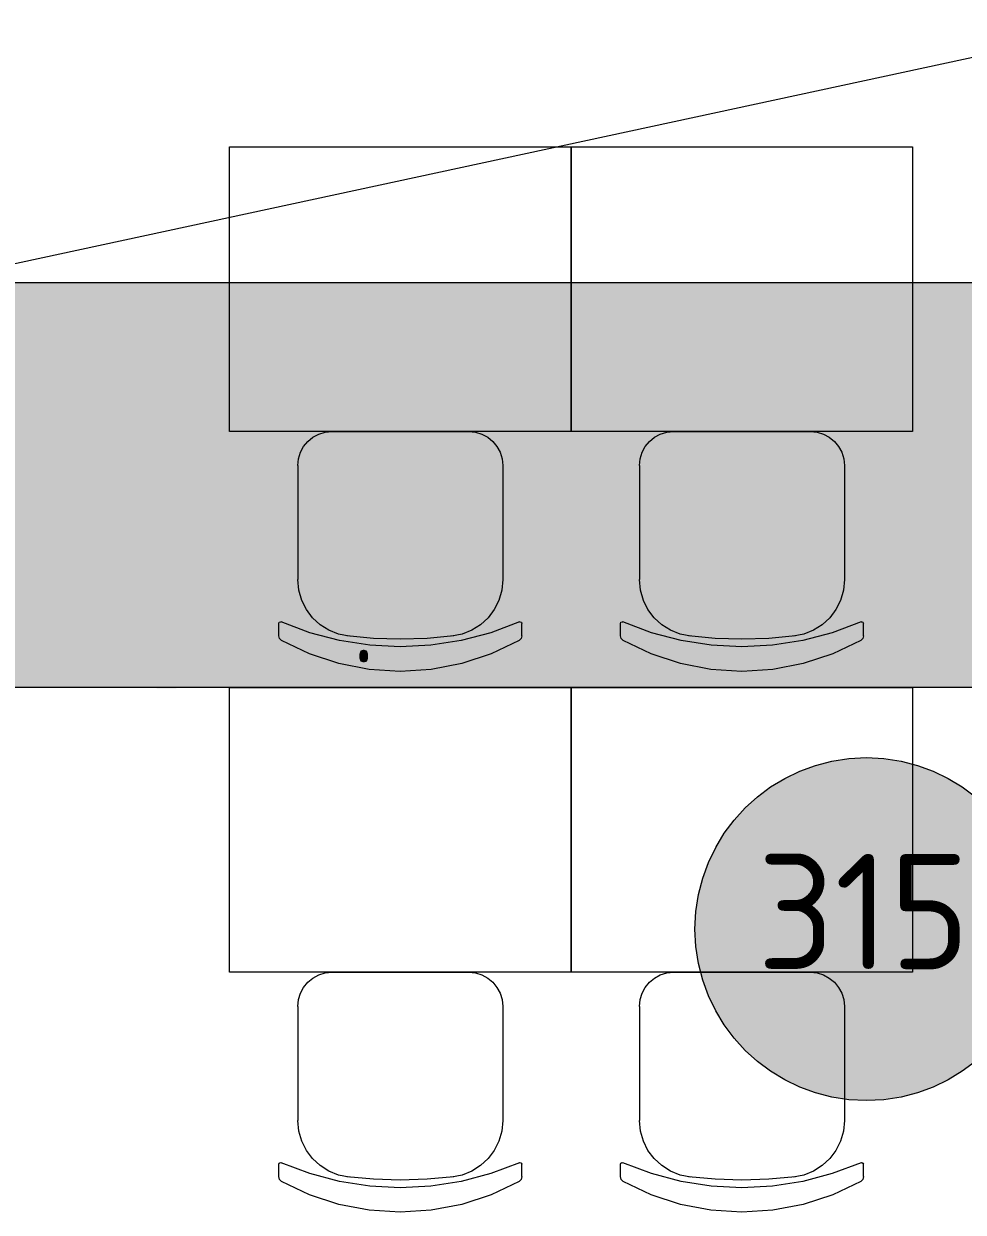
# Model space of a CAD drawing. Header units: millimetres. Extents: x 0 to 1189, y 0 to 841.
# Drawn here: x 257.91 to 274.41, y 611.49 to 632.36 of the extents above; entities that cross this region are included whole.
import ezdxf

# ---------------------------------------------------------------- set-up
doc = ezdxf.new("R2010")
doc.units = ezdxf.units.MM

msp = doc.modelspace()

# ---------------------------------------------------------------- hatches: boundary and pattern name
at = {"true_color": 0xffffff}
h = msp.add_hatch(color=7, dxfattribs=at)
h.dxf.hatch_style = 2
h.paths.add_polyline_path([(252.603386, 627.81973), (284.146434, 627.81973), (284.146434, 620.701719), (252.603386, 620.701719)])
at = {"true_color": 0x0077b0}
h = msp.add_hatch(color=144, dxfattribs=at)
h.paths.add_polyline_path([(264.984993, 624.845726), (264.984993, 623.634706), (264.955503, 623.478023), (264.866482, 623.346971), (264.735775, 623.259535), (264.581504, 623.231216), (264.378656, 623.231216), (264.222318, 623.259535), (264.093678, 623.346971), (264.004657, 623.478023), (263.975167, 623.634706), (263.975167, 624.238838), (264.004657, 624.395521), (264.093678, 624.526572), (264.223351, 624.612975), (264.378656, 624.642327), (264.782146, 624.642327), (264.782146, 624.845726), (264.767608, 624.923861), (264.725371, 624.989593), (264.660052, 625.031348), (264.581504, 625.045817), (264.276682, 625.045817), (264.203163, 625.071311), (264.178014, 625.147241), (264.203163, 625.223653), (264.276682, 625.249215), (264.581504, 625.249215), (264.737842, 625.219519), (264.866482, 625.130704), (264.955503, 625.001858)])
h.paths.add_polyline_path([(264.782146, 623.634706), (264.782146, 624.438929), (264.378656, 624.438929), (264.300108, 624.424666), (264.234789, 624.382705), (264.192552, 624.316973), (264.178014, 624.238838), (264.178014, 623.634706), (264.192897, 623.557605), (264.237545, 623.490839), (264.30252, 623.446466), (264.378656, 623.431859), (264.581504, 623.431859), (264.658674, 623.446466), (264.722615, 623.490839), (264.767263, 623.556571)])
h = msp.add_hatch(color=144, dxfattribs=at)
h.paths.add_polyline_path([(267.697869, 624.54366), (267.820377, 624.617385), (267.932135, 624.642327), (267.99332, 624.660655), (268.047891, 624.712883), (268.088474, 624.779304), (268.101359, 624.845726), (268.086545, 624.923861), (268.042378, 624.989593), (267.976646, 625.032381), (267.898511, 625.045817), (267.819963, 625.031348), (267.754644, 624.989593), (267.712407, 624.923861), (267.697869, 624.845726)])
h.paths.add_polyline_path([(268.200577, 624.60264), (268.325565, 624.526641), (268.423268, 624.416329), (268.484109, 624.283624), (268.504848, 624.14017), (268.504848, 623.733373), (268.495383, 623.63294), (268.467159, 623.53969), (268.420435, 623.454398), (268.355469, 623.377839), (268.27891, 623.313304), (268.193618, 623.267528), (268.100368, 623.240251), (267.999935, 623.231216), (267.898296, 623.240251), (267.804874, 623.267528), (267.719409, 623.313304), (267.641645, 623.377839), (267.57711, 623.455561), (267.531333, 623.540724), (267.504056, 623.633328), (267.495022, 623.733373), (267.495022, 624.845726), (267.524512, 625.002202), (267.613533, 625.13346), (267.743206, 625.219863), (267.898511, 625.249215), (268.054988, 625.219519), (268.186246, 625.130704), (268.272649, 625.001858), (268.302001, 624.845726), (268.276507, 624.708266)])
h.paths.add_polyline_path([(268.302001, 623.736129), (268.302001, 624.14017), (268.280503, 624.25565), (268.214358, 624.354593), (268.116861, 624.420256), (267.999935, 624.441685), (267.883008, 624.420256), (267.785512, 624.354593), (267.719366, 624.25565), (267.697869, 624.14017), (267.697869, 623.736129), (267.719366, 623.618583), (267.785512, 623.521707), (267.883008, 623.454665), (267.999935, 623.431859), (268.116861, 623.454665), (268.214358, 623.521707), (268.280503, 623.619616)])
h = msp.add_hatch(color=144, dxfattribs=at)
h.dxf.hatch_style = 2
h.paths.add_polyline_path([(257.425163, 623.329884), (257.425163, 624.54366), (257.45045, 624.617385), (257.526587, 624.642327), (258.0315, 624.642327), (258.185771, 624.612975), (258.316478, 624.526572), (258.405499, 624.395521), (258.434989, 624.238838), (258.434989, 623.329884), (258.409702, 623.255125), (258.333566, 623.231216), (258.257429, 623.255125), (258.232142, 623.329884), (258.232142, 624.238838), (258.217604, 624.316973), (258.175367, 624.382705), (258.110048, 624.4257), (258.0315, 624.438929), (257.62801, 624.438929), (257.62801, 623.329884), (257.602723, 623.255125), (257.526587, 623.231216), (257.45045, 623.255125)])
h = msp.add_hatch(color=144, dxfattribs=at)
h.paths.add_polyline_path([(258.839564, 623.733373), (258.839564, 624.137414), (258.848599, 624.239053), (258.875876, 624.332475), (258.921652, 624.41794), (258.986188, 624.495704), (259.063952, 624.560239), (259.149416, 624.606016), (259.242839, 624.633293), (259.344477, 624.642327), (259.539539, 624.606361), (259.702767, 624.49846), (259.767303, 624.420653), (259.813079, 624.334887), (259.840356, 624.240646), (259.849391, 624.137414), (259.849391, 623.733373), (259.839925, 623.633328), (259.811701, 623.540724), (259.764977, 623.455561), (259.700011, 623.377839), (259.623453, 623.313304), (259.538161, 623.267528), (259.444911, 623.240251), (259.344477, 623.231216), (259.242839, 623.240251), (259.149416, 623.267528), (259.063952, 623.313304), (258.986188, 623.377839), (258.921652, 623.455561), (258.875876, 623.540724), (258.848599, 623.633328)])
h.paths.add_polyline_path([(259.646543, 623.736129), (259.646543, 624.14017), (259.625046, 624.25565), (259.5589, 624.354593), (259.461404, 624.420256), (259.344477, 624.441685), (259.227551, 624.420256), (259.130055, 624.354593), (259.063909, 624.25565), (259.042411, 624.14017), (259.042411, 623.736129), (259.063909, 623.618583), (259.130055, 623.521707), (259.227551, 623.454665), (259.344477, 623.431859), (259.461404, 623.454665), (259.5589, 623.521707), (259.625046, 623.619616)])
h = msp.add_hatch(color=144, dxfattribs=at)
h.dxf.hatch_style = 2
h.paths.add_polyline_path([(260.758879, 624.642327), (261.162368, 624.642327), (261.238505, 624.617385), (261.263792, 624.54366), (261.263792, 623.329884), (261.238505, 623.255125), (261.162368, 623.231216), (261.086232, 623.255125), (261.060945, 623.329884), (261.060945, 624.438929), (260.829434, 624.438929), (260.448545, 623.299016), (260.414576, 623.248166), (260.355389, 623.231216), (260.279253, 623.256503), (260.253966, 623.33264), (260.259478, 623.364059), (260.657455, 624.560747), (260.697625, 624.622621)])
h = msp.add_hatch(color=144, dxfattribs=at)
h.paths.add_polyline_path([(262.475346, 624.438929), (262.071856, 624.438929), (261.993308, 624.424666), (261.927989, 624.382705), (261.885752, 624.316973), (261.871214, 624.238838), (261.871214, 623.634706), (261.886097, 623.557605), (261.930745, 623.490839), (261.99572, 623.446466), (262.071856, 623.431859), (262.274704, 623.431859), (262.351874, 623.446466), (262.415815, 623.490839), (262.460463, 623.556571), (262.475346, 623.634706)])
h.paths.add_polyline_path([(262.878836, 623.329884), (262.853893, 623.255125), (262.780168, 623.231216), (262.650564, 623.256848), (262.548658, 623.335396), (262.423463, 623.256848), (262.274704, 623.231216), (262.071856, 623.231216), (261.915518, 623.259535), (261.786878, 623.346971), (261.697857, 623.476989), (261.668367, 623.634706), (261.668367, 624.238838), (261.697857, 624.395521), (261.786878, 624.526572), (261.915518, 624.612975), (262.071856, 624.642327), (262.57677, 624.642327), (262.652906, 624.617385), (262.678193, 624.54366), (262.678193, 623.533282), (262.703756, 623.457146), (262.780168, 623.431859), (262.853893, 623.406296)])
h = msp.add_hatch(color=144, dxfattribs=at)
h.paths.add_polyline_path([(265.389568, 623.733373), (265.389568, 624.137414), (265.398603, 624.239053), (265.425879, 624.332475), (265.471656, 624.41794), (265.536191, 624.495704), (265.613956, 624.560239), (265.69942, 624.606016), (265.792842, 624.633293), (265.894481, 624.642327), (266.089543, 624.606361), (266.252771, 624.49846), (266.317306, 624.420653), (266.363083, 624.334887), (266.39036, 624.240646), (266.399394, 624.137414), (266.399394, 623.733373), (266.389929, 623.633328), (266.361705, 623.540724), (266.314981, 623.455561), (266.250015, 623.377839), (266.173457, 623.313304), (266.088165, 623.267528), (265.994914, 623.240251), (265.894481, 623.231216), (265.792842, 623.240251), (265.69942, 623.267528), (265.613956, 623.313304), (265.536191, 623.377839), (265.471656, 623.455561), (265.425879, 623.540724), (265.398603, 623.633328)])
h.paths.add_polyline_path([(266.196547, 623.736129), (266.196547, 624.14017), (266.17505, 624.25565), (266.108904, 624.354593), (266.011408, 624.420256), (265.894481, 624.441685), (265.777555, 624.420256), (265.680059, 624.354593), (265.613913, 624.25565), (265.592415, 624.14017), (265.592415, 623.736129), (265.613913, 623.618583), (265.680059, 623.521707), (265.777555, 623.454665), (265.894481, 623.431859), (266.011408, 623.454665), (266.108904, 623.521707), (266.17505, 623.619616)])
h = msp.add_hatch(color=144, dxfattribs=at)
h.paths.add_polyline_path([(269.414336, 624.441685), (269.29741, 624.420256), (269.199913, 624.354593), (269.133768, 624.256683), (269.11227, 624.14017), (269.11227, 624.038195), (269.716402, 624.038195), (269.716402, 624.14017), (269.694905, 624.256683), (269.628759, 624.354593), (269.531263, 624.420256)])
h.paths.add_polyline_path([(269.11227, 623.835348), (269.11227, 623.634706), (269.127153, 623.557605), (269.171801, 623.490839), (269.236776, 623.446466), (269.312913, 623.431859), (269.817826, 623.431859), (269.893962, 623.406296), (269.919249, 623.329884), (269.893962, 623.255125), (269.817826, 623.231216), (269.312913, 623.231216), (269.156574, 623.259535), (269.027934, 623.346971), (268.938913, 623.476989), (268.909423, 623.634706), (268.909423, 624.137414), (268.918458, 624.239053), (268.945734, 624.332475), (268.991511, 624.41794), (269.056046, 624.495704), (269.133811, 624.560239), (269.219275, 624.606016), (269.312697, 624.633293), (269.414336, 624.642327), (269.609398, 624.606361), (269.772626, 624.49846), (269.837161, 624.420696), (269.882938, 624.335232), (269.910215, 624.241809), (269.919249, 624.14017), (269.919249, 623.835348)])
h = msp.add_hatch(color=144, dxfattribs=at)
h.paths.add_polyline_path([(270.323824, 624.54366), (270.349111, 624.617385), (270.425248, 624.642327), (270.930161, 624.642327), (271.0865, 624.612975), (271.215139, 624.526572), (271.304161, 624.395521), (271.333651, 624.238838), (271.333651, 623.634706), (271.304161, 623.478023), (271.215139, 623.346971), (271.0865, 623.259535), (270.930161, 623.231216), (270.526672, 623.231216), (270.526672, 622.722996), (270.501385, 622.649477), (270.425248, 622.624328), (270.349111, 622.649477), (270.323824, 622.722996)])
h.paths.add_polyline_path([(270.526672, 624.438929), (270.526672, 623.431859), (270.930161, 623.431859), (271.007331, 623.446466), (271.071272, 623.490839), (271.115921, 623.556571), (271.130804, 623.634706), (271.130804, 624.238838), (271.116265, 624.316973), (271.074028, 624.382705), (271.008709, 624.4257), (270.930161, 624.438929)])
h = msp.add_hatch(color=144, dxfattribs=at)
h.dxf.hatch_style = 2
h.paths.add_polyline_path([(272.364406, 623.936772), (272.731516, 623.386659), (272.748052, 623.329884), (272.722765, 623.255125), (272.646628, 623.231216), (272.598053, 623.241896), (272.562292, 623.27366), (272.243139, 623.753217), (271.923985, 623.27366), (271.888225, 623.241896), (271.839649, 623.231216), (271.769094, 623.259328), (271.738226, 623.329884), (271.754762, 623.386659), (272.121871, 623.936772), (271.754762, 624.484129), (271.738226, 624.54366), (271.763513, 624.617385), (271.839649, 624.642327), (271.888225, 624.631648), (271.923985, 624.599884), (272.243139, 624.120326), (272.562292, 624.599884), (272.598053, 624.631648), (272.646628, 624.642327), (272.722765, 624.618418), (272.748052, 624.54366), (272.731516, 624.484129)])
h = msp.add_hatch(color=144, dxfattribs=at)
h.paths.add_polyline_path([(273.959606, 624.438929), (273.556117, 624.438929), (273.477568, 624.424666), (273.412249, 624.382705), (273.370012, 624.316973), (273.355474, 624.238838), (273.355474, 623.634706), (273.370357, 623.557605), (273.415005, 623.490839), (273.47998, 623.446466), (273.556117, 623.431859), (273.758964, 623.431859), (273.836134, 623.446466), (273.900075, 623.490839), (273.944723, 623.556571), (273.959606, 623.634706)])
h.paths.add_polyline_path([(274.363096, 623.329884), (274.338153, 623.255125), (274.264428, 623.231216), (274.134824, 623.256848), (274.032918, 623.335396), (273.907723, 623.256848), (273.758964, 623.231216), (273.556117, 623.231216), (273.399778, 623.259535), (273.271138, 623.346971), (273.182117, 623.476989), (273.152627, 623.634706), (273.152627, 624.238838), (273.182117, 624.395521), (273.271138, 624.526572), (273.399778, 624.612975), (273.556117, 624.642327), (274.06103, 624.642327), (274.137166, 624.617385), (274.162453, 624.54366), (274.162453, 623.533282), (274.188016, 623.457146), (274.264428, 623.431859), (274.338153, 623.406296)])
h = msp.add_hatch(color=144, dxfattribs=at)
h.paths.add_polyline_path([(270.901022, 622.127238), (270.992868, 622.182359), (271.076859, 622.201101), (271.122403, 622.21495), (271.1634, 622.254017), (271.193855, 622.303627), (271.203639, 622.353236), (271.192546, 622.412216), (271.159542, 622.461274), (271.110277, 622.493658), (271.051503, 622.503718), (270.99273, 622.492831), (270.943465, 622.461274), (270.911908, 622.412216), (270.901022, 622.353236)])
h.paths.add_polyline_path([(271.278053, 622.171335), (271.371691, 622.114215), (271.445071, 622.031878), (271.490753, 621.932108), (271.506256, 621.824069), (271.506256, 621.519799), (271.478006, 621.374209), (271.394359, 621.25301), (271.272747, 621.169984), (271.127571, 621.142767), (270.981292, 621.169984), (270.858578, 621.25301), (270.776033, 621.375036), (270.748886, 621.519799), (270.748886, 622.353236), (270.770935, 622.470989), (270.837632, 622.569312), (270.934852, 622.634356), (271.051503, 622.656404), (271.168774, 622.63408), (271.267029, 622.567108), (271.332072, 622.470714), (271.354121, 622.353236), (271.335104, 622.250503)])
h.paths.add_polyline_path([(271.354121, 621.521452), (271.354121, 621.824069), (271.33786, 621.911161), (271.288526, 621.985024), (271.215076, 622.034565), (271.127571, 622.050619), (271.040066, 622.034565), (270.966616, 621.985024), (270.917282, 621.911161), (270.901022, 621.824069), (270.901022, 621.521452), (270.917282, 621.433189), (270.966616, 621.361049), (271.040066, 621.310406), (271.127571, 621.293249), (271.215076, 621.310406), (271.288526, 621.361049), (271.33786, 621.434016)])
h = msp.add_hatch(color=144, dxfattribs=at)
h.dxf.hatch_style = 2
h.paths.add_polyline_path([(258.587325, 621.445384), (258.577541, 621.508568), (258.547086, 621.555628), (258.457789, 621.595866), (258.360775, 621.595866), (258.307858, 621.619017), (258.284707, 621.671934), (258.307858, 621.727055), (258.381721, 621.750207), (258.404872, 621.750207), (258.430228, 621.748002), (258.497545, 621.759164), (258.547086, 621.79265), (258.577541, 621.839986), (258.587325, 621.898483), (258.577265, 621.957257), (258.544881, 622.006522), (258.495616, 622.038699), (258.436843, 622.048965), (258.360775, 622.048965), (258.290564, 622.039181), (258.205884, 622.01038), (258.136637, 621.981855), (258.114933, 621.972346), (258.074694, 621.999907), (258.058158, 622.052824), (258.089439, 622.109943), (258.182733, 622.160862), (258.278162, 622.191317), (258.360775, 622.201101), (258.436843, 622.201101), (258.55439, 622.179121), (258.652919, 622.11456), (258.71748, 622.015823), (258.73946, 621.898483), (258.713897, 621.762264), (258.635832, 621.671934), (258.713897, 621.581604), (258.73946, 621.445384), (258.71748, 621.328045), (258.652919, 621.229308), (258.55439, 621.16392), (258.436843, 621.142767), (258.360775, 621.142767), (258.276233, 621.152276), (258.180528, 621.180801), (258.088544, 621.231995), (258.058158, 621.291044), (258.074694, 621.343961), (258.117138, 621.371522), (258.141323, 621.362013), (258.208089, 621.333488), (258.29084, 621.303033), (258.360775, 621.293249), (258.436843, 621.293249), (258.495616, 621.304342), (258.544881, 621.337346), (258.576438, 621.386611)])
h = msp.add_hatch(color=144, dxfattribs=at)
h.dxf.hatch_style = 2
h.paths.add_polyline_path([(259.194884, 621.703904), (259.671134, 622.180154), (259.724051, 622.201101), (259.781102, 622.182359), (259.800119, 622.127238), (259.776967, 622.074321), (259.444585, 621.739733), (259.785236, 621.261279), (259.800119, 621.21663), (259.781102, 621.160682), (259.724051, 621.142767), (259.660661, 621.174738), (259.334893, 621.631695), (259.194884, 621.490033), (259.194884, 621.21663), (259.175867, 621.160682), (259.118816, 621.142767), (259.061766, 621.160682), (259.042749, 621.21663), (259.042749, 622.127238), (259.061766, 622.182359), (259.118816, 622.201101), (259.175867, 622.182359), (259.194884, 622.127238)])
h = msp.add_hatch(color=144, dxfattribs=at)
h.dxf.hatch_style = 2
h.paths.add_polyline_path([(260.708809, 620.988427), (260.708809, 621.142767), (260.406192, 621.142767), (260.288921, 621.16392), (260.192321, 621.229308), (260.125624, 621.328045), (260.103575, 621.445384), (260.103575, 622.127238), (260.122592, 622.182359), (260.179643, 622.201101), (260.236693, 622.182359), (260.25571, 622.127238), (260.25571, 621.445384), (260.266872, 621.387438), (260.300359, 621.337346), (260.349348, 621.304342), (260.406192, 621.293249), (260.708809, 621.293249), (260.708809, 622.127238), (260.727826, 622.182359), (260.784877, 622.201101), (260.841928, 622.182359), (260.860945, 622.127238), (260.860945, 620.990632), (260.839172, 620.872878), (260.774404, 620.774555), (260.677803, 620.709512), (260.560532, 620.687463), (260.25571, 620.687463), (260.19866, 620.706549), (260.179643, 620.764082), (260.202794, 620.816999), (260.25571, 620.84015), (260.558328, 620.84015), (260.617101, 620.85021), (260.666366, 620.882594), (260.697923, 620.929929)])
h = msp.add_hatch(color=144, dxfattribs=at)
h.dxf.hatch_style = 2
h.paths.add_polyline_path([(261.833576, 621.898483), (261.833576, 621.445384), (261.844738, 621.387438), (261.878224, 621.337346), (261.927214, 621.304342), (261.984058, 621.293249), (262.210607, 621.293249), (262.267658, 621.274163), (262.286675, 621.21663), (262.267658, 621.160682), (262.210607, 621.142767), (261.984058, 621.142767), (261.866787, 621.16392), (261.770186, 621.229308), (261.703489, 621.327218), (261.681441, 621.445384), (261.681441, 621.898483), (261.703489, 622.015823), (261.770186, 622.11456), (261.866787, 622.179121), (261.984058, 622.201101), (262.210607, 622.201101), (262.267658, 622.182084), (262.286675, 622.125033), (262.267658, 622.067982), (262.210607, 622.048965), (261.984058, 622.048965), (261.925284, 622.038079), (261.87602, 622.006522), (261.844462, 621.957257)])
h = msp.add_hatch(color=144, dxfattribs=at)
h.dxf.hatch_style = 2
h.paths.add_polyline_path([(263.044548, 621.519799), (262.741931, 621.908957), (262.741931, 621.21663), (262.722914, 621.160682), (262.665864, 621.142767), (262.608813, 621.160682), (262.589796, 621.21663), (262.589796, 622.127238), (262.608813, 622.182359), (262.665864, 622.201101), (262.703897, 622.189732), (262.741931, 622.154799), (263.044548, 621.765089), (263.347166, 622.154799), (263.385475, 622.189732), (263.423785, 622.201101), (263.478906, 622.182359), (263.497647, 622.127238), (263.497647, 621.21663), (263.478906, 621.160682), (263.423785, 621.142767), (263.366251, 621.160682), (263.347166, 621.21663), (263.347166, 621.908957)])
h = msp.add_hatch(color=144, dxfattribs=at)
h.dxf.hatch_style = 2
h.paths.add_polyline_path([(264.927987, 621.898483), (264.927987, 621.445384), (264.939149, 621.387438), (264.972635, 621.337346), (265.021625, 621.304342), (265.078469, 621.293249), (265.305018, 621.293249), (265.362069, 621.274163), (265.381086, 621.21663), (265.362069, 621.160682), (265.305018, 621.142767), (265.078469, 621.142767), (264.961198, 621.16392), (264.864597, 621.229308), (264.7979, 621.327218), (264.775852, 621.445384), (264.775852, 621.898483), (264.7979, 622.015823), (264.864597, 622.11456), (264.961198, 622.179121), (265.078469, 622.201101), (265.305018, 622.201101), (265.362069, 622.182084), (265.381086, 622.125033), (265.362069, 622.067982), (265.305018, 622.048965), (265.078469, 622.048965), (265.019695, 622.038079), (264.970431, 622.006522), (264.938874, 621.957257)])
h = msp.add_hatch(color=144, dxfattribs=at)
h.dxf.hatch_style = 2
h.paths.add_polyline_path([(266.153842, 621.671934), (266.428899, 621.259074), (266.441577, 621.21663), (266.42256, 621.160682), (266.365509, 621.142767), (266.302119, 621.174738), (266.062892, 621.53413), (265.823664, 621.174738), (265.760275, 621.142767), (265.707358, 621.163713), (265.684207, 621.21663), (265.696885, 621.259074), (265.971941, 621.671934), (265.696885, 622.082589), (265.684207, 622.127238), (265.703224, 622.182359), (265.760275, 622.201101), (265.823664, 622.16913), (266.062892, 621.809738), (266.302119, 622.16913), (266.365509, 622.201101), (266.42256, 622.183186), (266.441577, 622.127238), (266.428899, 622.082589)])
h = msp.add_hatch(color=144, dxfattribs=at)
h.paths.add_polyline_path([(267.123718, 622.050619), (267.036213, 622.034565), (266.962763, 621.985024), (266.913429, 621.911988), (266.897169, 621.824069), (266.897169, 621.748002), (267.350267, 621.748002), (267.350267, 621.824069), (267.334007, 621.911988), (267.284673, 621.985024), (267.211223, 622.034565)])
h.paths.add_polyline_path([(266.897169, 621.595866), (266.897169, 621.445384), (266.908331, 621.387438), (266.941817, 621.337346), (266.990806, 621.304342), (267.04765, 621.293249), (267.426335, 621.293249), (267.483386, 621.274163), (267.502403, 621.21663), (267.483386, 621.160682), (267.426335, 621.142767), (267.04765, 621.142767), (266.930379, 621.16392), (266.833779, 621.229308), (266.767082, 621.327218), (266.745033, 621.445384), (266.745033, 621.822416), (266.77218, 621.968626), (266.854725, 622.090858), (266.977439, 622.173884), (267.123718, 622.201101), (267.269997, 622.17416), (267.392711, 622.093062), (267.475256, 621.970555), (267.502403, 621.824069), (267.502403, 621.595866)])
h = msp.add_hatch(color=144, dxfattribs=at)
h.dxf.hatch_style = 2
h.paths.add_polyline_path([(268.260612, 621.519799), (267.957995, 621.908957), (267.957995, 621.21663), (267.938978, 621.160682), (267.881927, 621.142767), (267.824876, 621.160682), (267.805859, 621.21663), (267.805859, 622.127238), (267.824876, 622.182359), (267.881927, 622.201101), (267.919961, 622.189732), (267.957995, 622.154799), (268.260612, 621.765089), (268.563229, 622.154799), (268.601539, 622.189732), (268.639848, 622.201101), (268.69497, 622.182359), (268.713711, 622.127238), (268.713711, 621.21663), (268.69497, 621.160682), (268.639848, 621.142767), (268.582315, 621.160682), (268.563229, 621.21663), (268.563229, 621.908957)])
h = msp.add_hatch(color=144, dxfattribs=at)
h.paths.add_polyline_path([(269.622273, 621.445384), (269.600225, 621.328045), (269.535181, 621.229308), (269.436927, 621.16392), (269.319656, 621.142767), (269.093107, 621.142767), (269.036056, 621.160682), (269.017039, 621.21663), (269.017039, 622.127238), (269.036056, 622.182359), (269.093107, 622.201101), (269.150157, 622.182359), (269.169174, 622.127238), (269.169174, 621.748002), (269.319656, 621.748002), (269.436927, 621.726022), (269.535181, 621.661461), (269.600225, 621.562931)])
h.paths.add_polyline_path([(269.471791, 621.445384), (269.460698, 621.504158), (269.427694, 621.553423), (269.378429, 621.58498), (269.319656, 621.595866), (269.169174, 621.595866), (269.169174, 621.293249), (269.319656, 621.293249), (269.378429, 621.304342), (269.427694, 621.337346), (269.460698, 621.386611)])
h.paths.add_polyline_path([(269.774409, 622.127238), (269.793494, 622.182359), (269.851028, 622.201101), (269.906149, 622.182359), (269.92489, 622.127238), (269.92489, 621.21663), (269.906149, 621.160682), (269.851028, 621.142767), (269.793494, 621.160682), (269.774409, 621.21663)])
h = msp.add_hatch(color=144, dxfattribs=at)
h.dxf.hatch_style = 2
h.paths.add_polyline_path([(272.32823, 621.21663), (272.32823, 622.127238), (272.347247, 622.182359), (272.404298, 622.201101), (272.782982, 622.201101), (272.898807, 622.179121), (272.996854, 622.11456), (273.063551, 622.015823), (273.0856, 621.898483), (273.0856, 621.21663), (273.066583, 621.160682), (273.009532, 621.142767), (272.952481, 621.160682), (272.933464, 621.21663), (272.933464, 621.898483), (272.922578, 621.957257), (272.891021, 622.006522), (272.841756, 622.038699), (272.782982, 622.048965), (272.480365, 622.048965), (272.480365, 621.21663), (272.461348, 621.160682), (272.404298, 621.142767), (272.347247, 621.160682)])
h = msp.add_hatch(color=144, dxfattribs=at)
h.paths.add_polyline_path([(273.389056, 622.127238), (273.408073, 622.182359), (273.465124, 622.201101), (273.843809, 622.201101), (273.96108, 622.179121), (274.05768, 622.11456), (274.124377, 622.015823), (274.146426, 621.898483), (274.146426, 621.445384), (274.124377, 621.328045), (274.05768, 621.229308), (273.96108, 621.16392), (273.843809, 621.142767), (273.541191, 621.142767), (273.541191, 620.761878), (273.522175, 620.706274), (273.465124, 620.687463), (273.408073, 620.706274), (273.389056, 620.761878)])
h.paths.add_polyline_path([(273.541191, 622.048965), (273.541191, 621.293249), (273.843809, 621.293249), (273.90148, 621.304342), (273.949642, 621.337346), (273.983128, 621.386611), (273.99429, 621.445384), (273.99429, 621.898483), (273.983404, 621.957257), (273.951847, 622.006522), (273.902582, 622.038699), (273.843809, 622.048965)])
h = msp.add_hatch(color=144, dxfattribs=at)
h.dxf.hatch_style = 2
h.paths.add_polyline_path([(263.800975, 621.293249), (263.819992, 621.3503), (263.877043, 621.369317), (263.934094, 621.3503), (263.953111, 621.293249), (263.953111, 621.21663), (263.934094, 621.160682), (263.877043, 621.142767), (263.819992, 621.160682), (263.800975, 621.21663)])
at = {"true_color": 0xffffff}
h = msp.add_hatch(color=7, dxfattribs=at)
edge = h.paths.add_edge_path()
edge.add_arc((272.706917, 616.459713), 3.011755, 0, 360)

# ---------------------------------------------------------------- linework, layer by layer
at = {"color": 144, "lineweight": 0, "true_color": 0x0077b0}
for points in [[(243.720372, 625.127726), (282.236431, 633.432738)], [(252.603386, 627.81973), (284.146434, 627.81973)], [(284.146434, 620.701719), (252.603386, 620.701719)]]:
    msp.add_lwpolyline(points, dxfattribs=at)
at = {"color": 253, "lineweight": 0, "true_color": 0x999999}
for points in [[(261.5184, 625.201726), (261.5184, 630.201734)], [(261.5184, 630.201734), (267.518409, 630.201734)], [(267.518409, 630.201734), (267.518409, 625.201726)], [(267.518409, 625.201726), (267.518409, 630.201734)], [(267.518409, 630.201734), (273.518418, 630.201734)], [(273.518418, 630.201734), (273.518418, 625.201726)], [(267.518409, 625.201726), (261.5184, 625.201726)], [(262.719401, 624.601725), (262.731606, 624.72254), (262.766605, 624.835116), (262.82197, 624.937028), (262.895277, 625.025851), (262.984099, 625.099157), (263.086011, 625.154523), (263.198588, 625.189521), (263.319402, 625.201726)], [(262.719401, 624.601725), (262.731606, 624.72254), (262.766605, 624.835116), (262.82197, 624.937028), (262.895277, 625.025851), (262.984099, 625.099157), (263.086011, 625.154523), (263.198588, 625.189521), (263.319402, 625.201726)], [(263.318402, 625.201726), (265.719406, 625.201726)], [(263.318402, 625.201726), (265.719406, 625.201726)], [(265.719406, 625.201726), (265.840221, 625.189521), (265.952797, 625.154523), (266.054709, 625.099157), (266.143532, 625.025851), (266.216838, 624.937028), (266.272204, 624.835116), (266.307202, 624.72254), (266.319407, 624.601725)], [(265.719406, 625.201726), (265.840221, 625.189521), (265.952797, 625.154523), (266.054709, 625.099157), (266.143532, 625.025851), (266.216838, 624.937028), (266.272204, 624.835116), (266.307202, 624.72254), (266.319407, 624.601725)], [(273.518418, 625.201726), (267.518409, 625.201726)], [(268.719411, 624.601725), (268.731616, 624.72254), (268.766614, 624.835116), (268.821979, 624.937028), (268.895286, 625.025851), (268.984108, 625.099157), (269.08602, 625.154523), (269.198597, 625.189521), (269.319411, 625.201726)], [(268.719411, 624.601725), (268.731616, 624.72254), (268.766614, 624.835116), (268.821979, 624.937028), (268.895286, 625.025851), (268.984108, 625.099157), (269.08602, 625.154523), (269.198597, 625.189521), (269.319411, 625.201726)], [(269.318411, 625.201726), (271.719415, 625.201726)], [(269.318411, 625.201726), (271.719415, 625.201726)], [(271.719415, 625.201726), (271.84023, 625.189521), (271.952806, 625.154523), (272.054718, 625.099157), (272.143541, 625.025851), (272.216848, 624.937028), (272.272213, 624.835116), (272.307211, 624.72254), (272.319416, 624.601725)], [(271.719415, 625.201726), (271.84023, 625.189521), (271.952806, 625.154523), (272.054718, 625.099157), (272.143541, 625.025851), (272.216848, 624.937028), (272.272213, 624.835116), (272.307211, 624.72254), (272.319416, 624.601725)], [(262.719401, 624.601725), (262.719401, 622.598722)], [(262.719401, 624.601725), (262.719401, 622.598722)], [(266.319407, 624.601725), (266.319407, 622.598722)], [(266.319407, 624.601725), (266.319407, 622.598722)], [(268.719411, 624.601725), (268.719411, 622.598722)], [(268.719411, 624.601725), (268.719411, 622.598722)], [(272.319416, 624.601725), (272.319416, 622.598722)], [(272.319416, 624.601725), (272.319416, 622.598722)], [(263.619403, 621.60372), (263.434018, 621.640035), (263.263199, 621.708424), (263.110076, 621.80543), (262.977777, 621.927596), (262.869431, 622.071465), (262.788167, 622.233581), (262.737114, 622.410485), (262.719401, 622.598722)], [(263.619403, 621.60372), (263.434018, 621.640035), (263.263199, 621.708424), (263.110076, 621.80543), (262.977777, 621.927596), (262.869431, 622.071465), (262.788167, 622.233581), (262.737114, 622.410485), (262.719401, 622.598722)], [(266.319407, 622.598722), (266.301694, 622.410485), (266.250641, 622.233581), (266.169377, 622.071465), (266.061031, 621.927596), (265.928732, 621.80543), (265.775609, 621.708424), (265.604791, 621.640035), (265.419406, 621.60372)], [(266.319407, 622.598722), (266.301694, 622.410485), (266.250641, 622.233581), (266.169377, 622.071465), (266.061031, 621.927596), (265.928732, 621.80543), (265.775609, 621.708424), (265.604791, 621.640035), (265.419406, 621.60372)], [(269.619412, 621.60372), (269.434027, 621.640035), (269.263208, 621.708424), (269.110085, 621.80543), (268.977786, 621.927596), (268.86944, 622.071465), (268.788176, 622.233581), (268.737123, 622.410485), (268.719411, 622.598722)], [(269.619412, 621.60372), (269.434027, 621.640035), (269.263208, 621.708424), (269.110085, 621.80543), (268.977786, 621.927596), (268.86944, 622.071465), (268.788176, 622.233581), (268.737123, 622.410485), (268.719411, 622.598722)], [(272.319416, 622.598722), (272.301703, 622.410485), (272.25065, 622.233581), (272.169387, 622.071465), (272.061041, 621.927596), (271.928742, 621.80543), (271.775618, 621.708424), (271.6048, 621.640035), (271.419415, 621.60372)], [(272.319416, 622.598722), (272.301703, 622.410485), (272.25065, 622.233581), (272.169387, 622.071465), (272.061041, 621.927596), (271.928742, 621.80543), (271.775618, 621.708424), (271.6048, 621.640035), (271.419415, 621.60372)], [(262.384401, 621.828721), (262.393026, 621.849721), (262.414401, 621.858721), (262.427401, 621.855721)], [(262.384401, 621.828721), (262.393026, 621.849721), (262.414401, 621.858721), (262.427401, 621.855721)], [(262.384401, 621.61172), (262.384401, 621.828721)], [(262.384401, 621.61172), (262.384401, 621.828721)], [(266.611407, 621.855721), (266.107344, 621.664783), (265.587906, 621.52747), (265.057217, 621.444533), (264.519404, 621.41672), (263.981591, 621.444533), (263.450902, 621.52747), (262.931464, 621.664783), (262.427401, 621.855721)], [(266.611407, 621.855721), (266.107344, 621.664783), (265.587906, 621.52747), (265.057217, 621.444533), (264.519404, 621.41672), (263.981591, 621.444533), (263.450902, 621.52747), (262.931464, 621.664783), (262.427401, 621.855721)], [(266.611407, 621.855721), (266.624407, 621.858721), (266.645782, 621.849721), (266.654407, 621.828721)], [(266.611407, 621.855721), (266.624407, 621.858721), (266.645782, 621.849721), (266.654407, 621.828721)], [(266.654407, 621.61172), (266.654407, 621.828721)], [(266.654407, 621.61172), (266.654407, 621.828721)], [(268.38441, 621.828721), (268.393035, 621.849721), (268.41441, 621.858721), (268.42741, 621.855721)], [(268.38441, 621.828721), (268.393035, 621.849721), (268.41441, 621.858721), (268.42741, 621.855721)], [(268.38441, 621.61172), (268.38441, 621.828721)], [(268.38441, 621.61172), (268.38441, 621.828721)], [(272.611416, 621.855721), (272.107353, 621.664783), (271.587915, 621.52747), (271.057227, 621.444533), (270.519413, 621.41672), (269.9816, 621.444533), (269.450912, 621.52747), (268.931473, 621.664783), (268.42741, 621.855721)], [(272.611416, 621.855721), (272.107353, 621.664783), (271.587915, 621.52747), (271.057227, 621.444533), (270.519413, 621.41672), (269.9816, 621.444533), (269.450912, 621.52747), (268.931473, 621.664783), (268.42741, 621.855721)], [(272.611416, 621.855721), (272.624417, 621.858721), (272.645792, 621.849721), (272.654417, 621.828721)], [(272.611416, 621.855721), (272.624417, 621.858721), (272.645792, 621.849721), (272.654417, 621.828721)], [(272.654417, 621.61172), (272.654417, 621.828721)], [(272.654417, 621.61172), (272.654417, 621.828721)], [(262.431401, 621.52672), (262.397026, 621.56322), (262.384401, 621.61172)], [(262.431401, 621.52672), (262.397026, 621.56322), (262.384401, 621.61172)], [(266.607407, 621.52672), (266.114375, 621.293001), (265.597906, 621.12397), (265.064186, 621.021313), (264.519404, 620.986719), (263.974622, 621.021313), (263.440902, 621.12397), (262.924433, 621.293001), (262.431401, 621.52672)], [(266.607407, 621.52672), (266.114375, 621.293001), (265.597906, 621.12397), (265.064186, 621.021313), (264.519404, 620.986719), (263.974622, 621.021313), (263.440902, 621.12397), (262.924433, 621.293001), (262.431401, 621.52672)], [(265.460406, 621.60872), (264.99103, 621.566845), (264.519404, 621.55272), (264.047778, 621.566845), (263.578403, 621.60872)], [(265.460406, 621.60872), (264.99103, 621.566845), (264.519404, 621.55272), (264.047778, 621.566845), (263.578403, 621.60872)], [(266.654407, 621.61172), (266.641782, 621.56322), (266.607407, 621.52672)], [(266.654407, 621.61172), (266.641782, 621.56322), (266.607407, 621.52672)], [(268.43141, 621.52672), (268.397035, 621.56322), (268.38441, 621.61172)], [(268.43141, 621.52672), (268.397035, 621.56322), (268.38441, 621.61172)], [(272.607416, 621.52672), (272.114384, 621.293001), (271.597915, 621.12397), (271.064195, 621.021313), (270.519413, 620.986719), (269.974631, 621.021313), (269.440912, 621.12397), (268.924442, 621.293001), (268.43141, 621.52672)], [(272.607416, 621.52672), (272.114384, 621.293001), (271.597915, 621.12397), (271.064195, 621.021313), (270.519413, 620.986719), (269.974631, 621.021313), (269.440912, 621.12397), (268.924442, 621.293001), (268.43141, 621.52672)], [(271.460415, 621.60872), (270.991039, 621.566845), (270.519413, 621.55272), (270.047788, 621.566845), (269.578412, 621.60872)], [(271.460415, 621.60872), (270.991039, 621.566845), (270.519413, 621.55272), (270.047788, 621.566845), (269.578412, 621.60872)], [(272.654417, 621.61172), (272.641792, 621.56322), (272.607416, 621.52672)], [(272.654417, 621.61172), (272.641792, 621.56322), (272.607416, 621.52672)], [(261.5184, 615.701711), (261.5184, 620.701719)], [(261.5184, 620.701719), (267.518409, 620.701719)], [(267.518409, 620.701719), (267.518409, 615.701711)], [(267.518409, 615.701711), (267.518409, 620.701719)], [(267.518409, 620.701719), (273.518418, 620.701719)], [(273.518418, 620.701719), (273.518418, 615.701711)], [(267.518409, 615.701711), (261.5184, 615.701711)], [(262.719401, 615.10171), (262.731606, 615.222525), (262.766605, 615.335101), (262.82197, 615.437014), (262.895277, 615.525836), (262.984099, 615.599143), (263.086011, 615.654508), (263.198588, 615.689506), (263.319402, 615.701711)], [(262.719401, 615.10171), (262.731606, 615.222525), (262.766605, 615.335101), (262.82197, 615.437014), (262.895277, 615.525836), (262.984099, 615.599143), (263.086011, 615.654508), (263.198588, 615.689506), (263.319402, 615.701711)], [(263.318402, 615.701711), (265.719406, 615.701711)], [(263.318402, 615.701711), (265.719406, 615.701711)], [(265.719406, 615.701711), (265.840221, 615.689506), (265.952797, 615.654508), (266.054709, 615.599143), (266.143532, 615.525836), (266.216838, 615.437014), (266.272204, 615.335101), (266.307202, 615.222525), (266.319407, 615.10171)], [(265.719406, 615.701711), (265.840221, 615.689506), (265.952797, 615.654508), (266.054709, 615.599143), (266.143532, 615.525836), (266.216838, 615.437014), (266.272204, 615.335101), (266.307202, 615.222525), (266.319407, 615.10171)], [(273.518418, 615.701711), (267.518409, 615.701711)], [(268.719411, 615.10171), (268.731616, 615.222525), (268.766614, 615.335101), (268.821979, 615.437014), (268.895286, 615.525836), (268.984108, 615.599143), (269.08602, 615.654508), (269.198597, 615.689506), (269.319411, 615.701711)], [(268.719411, 615.10171), (268.731616, 615.222525), (268.766614, 615.335101), (268.821979, 615.437014), (268.895286, 615.525836), (268.984108, 615.599143), (269.08602, 615.654508), (269.198597, 615.689506), (269.319411, 615.701711)], [(269.318411, 615.701711), (271.719415, 615.701711)], [(269.318411, 615.701711), (271.719415, 615.701711)], [(271.719415, 615.701711), (271.84023, 615.689506), (271.952806, 615.654508), (272.054718, 615.599143), (272.143541, 615.525836), (272.216848, 615.437014), (272.272213, 615.335101), (272.307211, 615.222525), (272.319416, 615.10171)], [(271.719415, 615.701711), (271.84023, 615.689506), (271.952806, 615.654508), (272.054718, 615.599143), (272.143541, 615.525836), (272.216848, 615.437014), (272.272213, 615.335101), (272.307211, 615.222525), (272.319416, 615.10171)], [(262.719401, 615.10171), (262.719401, 613.098707)], [(262.719401, 615.10171), (262.719401, 613.098707)], [(266.319407, 615.10171), (266.319407, 613.098707)], [(266.319407, 615.10171), (266.319407, 613.098707)], [(268.719411, 615.10171), (268.719411, 613.098707)], [(268.719411, 615.10171), (268.719411, 613.098707)], [(272.319416, 615.10171), (272.319416, 613.098707)], [(272.319416, 615.10171), (272.319416, 613.098707)], [(263.619403, 612.103706), (263.434018, 612.14002), (263.263199, 612.208409), (263.110076, 612.305415), (262.977777, 612.427581), (262.869431, 612.571451), (262.788167, 612.733566), (262.737114, 612.910471), (262.719401, 613.098707)], [(263.619403, 612.103706), (263.434018, 612.14002), (263.263199, 612.208409), (263.110076, 612.305415), (262.977777, 612.427581), (262.869431, 612.571451), (262.788167, 612.733566), (262.737114, 612.910471), (262.719401, 613.098707)], [(266.319407, 613.098707), (266.301694, 612.910471), (266.250641, 612.733566), (266.169377, 612.571451), (266.061031, 612.427581), (265.928732, 612.305415), (265.775609, 612.208409), (265.604791, 612.14002), (265.419406, 612.103706)], [(266.319407, 613.098707), (266.301694, 612.910471), (266.250641, 612.733566), (266.169377, 612.571451), (266.061031, 612.427581), (265.928732, 612.305415), (265.775609, 612.208409), (265.604791, 612.14002), (265.419406, 612.103706)], [(269.619412, 612.103706), (269.434027, 612.14002), (269.263208, 612.208409), (269.110085, 612.305415), (268.977786, 612.427581), (268.86944, 612.571451), (268.788176, 612.733566), (268.737123, 612.910471), (268.719411, 613.098707)], [(269.619412, 612.103706), (269.434027, 612.14002), (269.263208, 612.208409), (269.110085, 612.305415), (268.977786, 612.427581), (268.86944, 612.571451), (268.788176, 612.733566), (268.737123, 612.910471), (268.719411, 613.098707)], [(272.319416, 613.098707), (272.301703, 612.910471), (272.25065, 612.733566), (272.169387, 612.571451), (272.061041, 612.427581), (271.928742, 612.305415), (271.775618, 612.208409), (271.6048, 612.14002), (271.419415, 612.103706)], [(272.319416, 613.098707), (272.301703, 612.910471), (272.25065, 612.733566), (272.169387, 612.571451), (272.061041, 612.427581), (271.928742, 612.305415), (271.775618, 612.208409), (271.6048, 612.14002), (271.419415, 612.103706)], [(262.384401, 612.328706), (262.393026, 612.349706), (262.414401, 612.358706), (262.427401, 612.355706)], [(262.384401, 612.328706), (262.393026, 612.349706), (262.414401, 612.358706), (262.427401, 612.355706)], [(262.384401, 612.111706), (262.384401, 612.328706)], [(262.384401, 612.111706), (262.384401, 612.328706)], [(266.611407, 612.355706), (266.107344, 612.164768), (265.587906, 612.027456), (265.057217, 611.944518), (264.519404, 611.916706), (263.981591, 611.944518), (263.450902, 612.027456), (262.931464, 612.164768), (262.427401, 612.355706)], [(266.611407, 612.355706), (266.107344, 612.164768), (265.587906, 612.027456), (265.057217, 611.944518), (264.519404, 611.916706), (263.981591, 611.944518), (263.450902, 612.027456), (262.931464, 612.164768), (262.427401, 612.355706)], [(266.611407, 612.355706), (266.624407, 612.358706), (266.645782, 612.349706), (266.654407, 612.328706)], [(266.611407, 612.355706), (266.624407, 612.358706), (266.645782, 612.349706), (266.654407, 612.328706)], [(266.654407, 612.111706), (266.654407, 612.328706)], [(266.654407, 612.111706), (266.654407, 612.328706)], [(268.38441, 612.328706), (268.393035, 612.349706), (268.41441, 612.358706), (268.42741, 612.355706)], [(268.38441, 612.328706), (268.393035, 612.349706), (268.41441, 612.358706), (268.42741, 612.355706)], [(268.38441, 612.111706), (268.38441, 612.328706)], [(268.38441, 612.111706), (268.38441, 612.328706)], [(272.611416, 612.355706), (272.107353, 612.164768), (271.587915, 612.027456), (271.057227, 611.944518), (270.519413, 611.916706), (269.9816, 611.944518), (269.450912, 612.027456), (268.931473, 612.164768), (268.42741, 612.355706)], [(272.611416, 612.355706), (272.107353, 612.164768), (271.587915, 612.027456), (271.057227, 611.944518), (270.519413, 611.916706), (269.9816, 611.944518), (269.450912, 612.027456), (268.931473, 612.164768), (268.42741, 612.355706)], [(272.611416, 612.355706), (272.624417, 612.358706), (272.645792, 612.349706), (272.654417, 612.328706)], [(272.611416, 612.355706), (272.624417, 612.358706), (272.645792, 612.349706), (272.654417, 612.328706)], [(272.654417, 612.111706), (272.654417, 612.328706)], [(272.654417, 612.111706), (272.654417, 612.328706)], [(262.431401, 612.026706), (262.397026, 612.063206), (262.384401, 612.111706)], [(262.431401, 612.026706), (262.397026, 612.063206), (262.384401, 612.111706)], [(265.460406, 612.108706), (264.99103, 612.066831), (264.519404, 612.052706), (264.047778, 612.066831), (263.578403, 612.108706)], [(265.460406, 612.108706), (264.99103, 612.066831), (264.519404, 612.052706), (264.047778, 612.066831), (263.578403, 612.108706)], [(266.654407, 612.111706), (266.641782, 612.063206), (266.607407, 612.026706)], [(266.654407, 612.111706), (266.641782, 612.063206), (266.607407, 612.026706)], [(268.43141, 612.026706), (268.397035, 612.063206), (268.38441, 612.111706)], [(268.43141, 612.026706), (268.397035, 612.063206), (268.38441, 612.111706)], [(271.460415, 612.108706), (270.991039, 612.066831), (270.519413, 612.052706), (270.047788, 612.066831), (269.578412, 612.108706)], [(271.460415, 612.108706), (270.991039, 612.066831), (270.519413, 612.052706), (270.047788, 612.066831), (269.578412, 612.108706)], [(272.654417, 612.111706), (272.641792, 612.063206), (272.607416, 612.026706)], [(272.654417, 612.111706), (272.641792, 612.063206), (272.607416, 612.026706)], [(266.607407, 612.026706), (266.114375, 611.792987), (265.597906, 611.623955), (265.064186, 611.521299), (264.519404, 611.486705), (263.974622, 611.521299), (263.440902, 611.623955), (262.924433, 611.792987), (262.431401, 612.026706)], [(266.607407, 612.026706), (266.114375, 611.792987), (265.597906, 611.623955), (265.064186, 611.521299), (264.519404, 611.486705), (263.974622, 611.521299), (263.440902, 611.623955), (262.924433, 611.792987), (262.431401, 612.026706)], [(272.607416, 612.026706), (272.114384, 611.792987), (271.597915, 611.623955), (271.064195, 611.521299), (270.519413, 611.486705), (269.974631, 611.521299), (269.440912, 611.623955), (268.924442, 611.792987), (268.43141, 612.026706)], [(272.607416, 612.026706), (272.114384, 611.792987), (271.597915, 611.623955), (271.064195, 611.521299), (270.519413, 611.486705), (269.974631, 611.521299), (269.440912, 611.623955), (268.924442, 611.792987), (268.43141, 612.026706)]]:
    msp.add_lwpolyline(points, dxfattribs=at)
at = {"color": 7, "lineweight": 0}
for points in [[(269.695412, 616.459713), (269.710957, 616.767593), (269.756582, 617.066598), (269.830775, 617.355212), (269.932022, 617.631917), (270.05881, 617.895199), (270.209626, 618.143541), (270.382956, 618.375427), (270.577288, 618.589341), (270.791109, 618.783766), (271.022904, 618.957187), (271.271162, 619.108087), (271.534368, 619.234951), (271.81101, 619.336262), (272.099574, 619.410504), (272.398547, 619.456161), (272.706417, 619.471717), (273.014462, 619.456161), (273.313589, 619.410504), (273.602287, 619.336262), (273.879043, 619.234951), (274.142347, 619.108087), (274.390685, 618.957187), (274.622547, 618.783766)], [(274.622547, 614.135659), (274.390685, 613.962238), (274.142347, 613.811338), (273.879043, 613.684474), (273.602287, 613.583163), (273.313589, 613.508921), (273.014462, 613.463264), (272.706417, 613.447708), (272.398547, 613.463264), (272.099574, 613.508921), (271.81101, 613.583163), (271.534368, 613.684474), (271.271162, 613.811338), (271.022904, 613.962238), (270.791109, 614.135659), (270.577288, 614.330084), (270.382956, 614.543998), (270.209626, 614.775884), (270.05881, 615.024226), (269.932022, 615.287508), (269.830775, 615.564213), (269.756582, 615.852827), (269.710957, 616.151832), (269.695412, 616.459713)]]:
    msp.add_lwpolyline(points, dxfattribs=at)

# ---------------------------------------------------------------- texts
at = {"color": 7, "insert": (270.787864, 617.780586), "char_height": 2.026853, "attachment_point": 1}
msp.add_mtext('{\\fGOSTCommon|b0|i0|c0;315}', dxfattribs=at)

doc.saveas('drawing.dxf')
